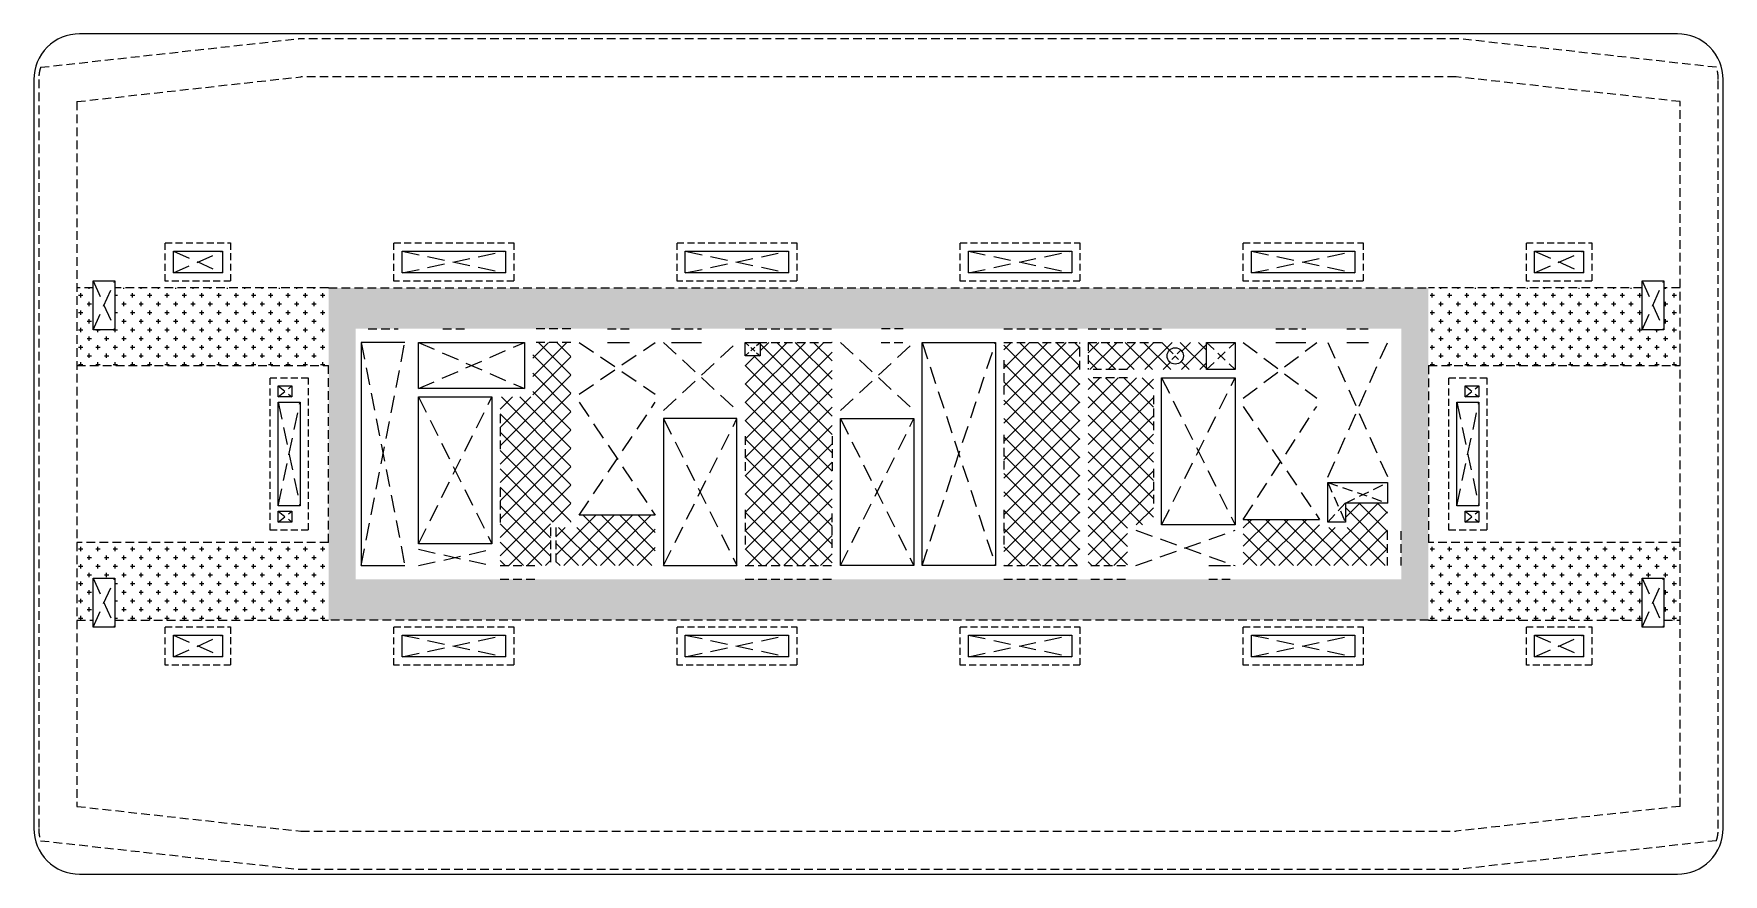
# Model space of a CAD drawing. Header units: millimetres. Extents: x 130120 to 192180, y 8270 to 39130.
import ezdxf

# ---------------------------------------------------------------- set-up
doc = ezdxf.new("R2010")
doc.units = ezdxf.units.MM
doc.linetypes.add('DASHED2', pattern=[9.525, 6.35, -3.175])
doc.linetypes.add('HIDDEN2', pattern=[4.7625, 3.175, -1.5875])
doc.layers.get('0').update_dxf_attribs({"lineweight": 20})
doc.layers.add('A-COL', color=2, linetype='Continuous')
for name, color, linetype, lineweight in [('NDC_S_BEAM', 3, 'HIDDEN2', 20), ('NDC_S_HATCH MATERIAL', 8, 'Continuous', 13), ('NDC_S_OPENING', 9, 'DASHED2', 13), ('NDC_S_SLAB', 2, 'Continuous', 20)]:
    doc.layers.add(name, color=color, linetype=linetype, lineweight=lineweight)

# ---------------------------------------------------------------- blocks, each defined once
blk = doc.blocks.new('HT-opening 23F')
at = {"layer": 'A-COL'}
for points in [[(4550, 22250), (6350, 22250), (6350, 21450), (4550, 21450)], [(12950, 22250), (16750, 22250), (16750, 21450), (12950, 21450)], [(23350, 22250), (27150, 22250), (27150, 21450), (23350, 21450)], [(33750, 22250), (37550, 22250), (37550, 21450), (33750, 21450)], [(44150, 22250), (47950, 22250), (47950, 21450), (44150, 21450)], [(54550, 22250), (56350, 22250), (56350, 21450), (54550, 21450)], [(8400, 17300), (8900, 17300), (8900, 16900), (8400, 16900)], [(52000, 17300), (52500, 17300), (52500, 16900), (52000, 16900)], [(8400, 16700), (9200, 16700), (9200, 12900), (8400, 12900)], [(51700, 16700), (52500, 16700), (52500, 12900), (51700, 12900)], [(8400, 12700), (8900, 12700), (8900, 12300), (8400, 12300)], [(52000, 12700), (52500, 12700), (52500, 12300), (52000, 12300)], [(4550, 8150), (6350, 8150), (6350, 7350), (4550, 7350)], [(12950, 8150), (16750, 8150), (16750, 7350), (12950, 7350)], [(23350, 8150), (27150, 8150), (27150, 7350), (23350, 7350)], [(33750, 8150), (37550, 8150), (37550, 7350), (33750, 7350)], [(44150, 8150), (47950, 8150), (47950, 7350), (44150, 7350)], [(54550, 8150), (56350, 8150), (56350, 7350), (54550, 7350)]]:
    blk.add_lwpolyline(points, close=True, dxfattribs=at)
at = {"layer": 'NDC_S_OPENING', "ltscale": 100}
for p, q in [((4550, 22250), (6350, 21450)), ((4550, 21450), (6350, 22250)), ((12950, 22250), (16750, 21450)), ((12950, 21450), (16750, 22250)), ((23350, 21450), (27150, 22250)), ((23350, 22250), (27150, 21450)), ((33750, 22250), (37550, 21450)), ((33750, 21450), (37550, 22250)), ((44150, 22250), (47950, 21450)), ((44150, 21450), (47950, 22250)), ((54550, 22250), (56350, 21450)), ((54550, 21450), (56350, 22250)), ((1600, 21160), (2400, 19360)), ((1600, 19360), (2400, 21160)), ((58500, 21160), (59300, 19360)), ((58500, 19360), (59300, 21160)), ((8400, 16700), (9200, 12900)), ((8400, 12900), (9200, 16700)), ((51700, 16700), (52500, 12900)), ((51700, 12900), (52500, 16700)), ((1600, 8440), (2400, 10240)), ((1600, 10240), (2400, 8440)), ((58500, 10240), (59300, 8440)), ((58500, 8440), (59300, 10240)), ((4550, 8150), (6350, 7350)), ((4550, 7350), (6350, 8150)), ((12950, 8150), (16750, 7350)), ((12950, 7350), (16750, 8150)), ((23350, 8150), (27150, 7350)), ((23350, 7350), (27150, 8150)), ((33750, 8150), (37550, 7350)), ((33750, 7350), (37550, 8150)), ((44150, 8150), (47950, 7350)), ((44150, 7350), (47950, 8150)), ((54550, 8150), (56350, 7350)), ((54550, 7350), (56350, 8150))]:
    blk.add_line(p, q, dxfattribs=at)
at = {"layer": 'NDC_S_OPENING', "ltscale": 50}
for p, q in [((8400, 17300), (8900, 16900)), ((8400, 16900), (8900, 17300)), ((52000, 17300), (52500, 16900)), ((52000, 16900), (52500, 17300)), ((8400, 12700), (8900, 12300)), ((8400, 12300), (8900, 12700)), ((52000, 12700), (52500, 12300)), ((52000, 12300), (52500, 12700))]:
    blk.add_line(p, q, dxfattribs=at)
at = {"layer": 'NDC_S_SLAB', "ltscale": 100}
for points in [[(1600, 21160), (2400, 21160), (2400, 19360), (1600, 19360)], [(58500, 21160), (59300, 21160), (59300, 19360), (58500, 19360)], [(1600, 10240), (2400, 10240), (2400, 8440), (1600, 8440)], [(58500, 10240), (59300, 10240), (59300, 8440), (58500, 8440)]]:
    blk.add_lwpolyline(points, close=True, dxfattribs=at)

msp = doc.modelspace()

# ---------------------------------------------------------------- hatches: boundary and pattern name
at = {"layer": 'NDC_S_HATCH MATERIAL', "ltscale": 100}
h = msp.add_hatch(dxfattribs=at)
h.set_pattern_fill('CROSS', color=256, scale=50)
h.paths.add_polyline_path([(133100, 29800), (133100, 28260), (132300, 28260), (132300, 29800), (131700, 29800), (131700, 26950), (140950, 26950), (140950, 29800)])
h = msp.add_hatch(dxfattribs=at)
h.set_pattern_fill('CROSS', color=256, scale=50)
h.paths.add_polyline_path([(181350, 29800), (140950, 29800), (140950, 17600), (181350, 17600)])
h.paths.add_polyline_path([(141950, 19100), (141950, 28300), (180350, 28300), (180350, 19100)], flags=16)
h = msp.add_hatch(dxfattribs=at)
h.set_pattern_fill('CROSS', color=256, scale=50)
h.set_pattern_definition([(0, (49650, 2e-10), (317.5, 317.5), [158.75, -476.25]), (90, (49729.37, -79.37), (-317.5, 317.5), [158.75, -476.25])])
h.paths.add_polyline_path([(189200, 28260), (189200, 29800), (181350, 29800), (181350, 26950), (190600, 26950), (190600, 29800), (190000, 29800), (190000, 28260)])
h = msp.add_hatch(dxfattribs=at)
h.set_pattern_fill('ANSI37', color=256, scale=150)
h.paths.add_polyline_path([(149850, 27800), (148450, 27800), (148450, 25800), (147250, 25800), (147250, 25150), (147250, 23750), (147250, 22450), (147250, 21050), (147250, 19600), (148650, 19600), (149100, 19600), (149100, 21000), (149100, 21200), (149850, 21200)])
h = msp.add_hatch(dxfattribs=at)
h.set_pattern_fill('ANSI37', color=256, scale=150)
h.paths.add_polyline_path([(156800, 27300), (156250, 27300), (156250, 19600), (159450, 19600), (159450, 27800), (156800, 27800)])
h = msp.add_hatch(dxfattribs=at)
h.set_pattern_fill('ANSI37', color=256, scale=150)
h.set_pattern_definition([(45, (150, 0), (-336.7596, 336.7596), []), (135, (150, 0), (-336.7596, -336.7596), [])])
h.paths.add_polyline_path([(168550, 22300), (168550, 23200), (168550, 24000), (168550, 27800), (165750, 27800), (165750, 27150), (165750, 25750), (165750, 24400), (165750, 23000), (165750, 21650), (165750, 20250), (165750, 19600), (168550, 19600), (168550, 21200)])
h = msp.add_hatch(dxfattribs=at)
h.set_pattern_fill('ANSI37', color=256, scale=150)
edge = h.paths.add_edge_path()
edge.add_arc((172050, 27300), 300, 0, 360)
h.paths.add_polyline_path([(168850, 27800), (173200, 27800), (173200, 26800), (168850, 26800)])
h = msp.add_hatch(dxfattribs=at)
h.set_pattern_fill('ANSI37', color=256, scale=150)
h.paths.add_polyline_path([(168850, 26500), (168850, 19600), (170300, 19600), (170300, 21100), (171250, 21100), (171250, 26500)])
h = msp.add_hatch(dxfattribs=at)
h.set_pattern_fill('ANSI37', color=256, scale=150)
h.paths.add_polyline_path([(179850, 21000), (179850, 21900), (178300, 21900), (178300, 21200), (178450, 21200), (178450, 21000), (177350, 21000), (177350, 21300), (174550, 21300), (174550, 19600), (179850, 19600)])
h = msp.add_hatch(dxfattribs=at)
h.set_pattern_fill('ANSI37', color=256, scale=150)
h.paths.add_polyline_path([(152950, 21450), (150150, 21450), (150150, 21000), (149300, 21000), (149300, 19600), (152950, 19600)])
h = msp.add_hatch(dxfattribs=at)
h.set_pattern_fill('CROSS', color=256, scale=50)
h.set_pattern_definition([(0, (6e-11, -9950), (317.5, 317.5), [158.75, -476.25]), (90, (79.38, -10029.37), (-317.5, 317.5), [158.75, -476.25])])
h.paths.add_polyline_path([(133100, 19140), (133100, 17600), (140950, 17600), (140950, 20450), (131700, 20450), (131700, 17600), (132300, 17600), (132300, 19140)])
h = msp.add_hatch(dxfattribs=at)
h.set_pattern_fill('CROSS', color=256, scale=50)
h.set_pattern_definition([(0, (49650, -9950), (317.5, 317.5), [158.75, -476.25]), (90, (49729.37, -10029.37), (-317.5, 317.5), [158.75, -476.25])])
h.paths.add_polyline_path([(190000, 19140), (190000, 17600), (190600, 17600), (190600, 20450), (181350, 20450), (181350, 17600), (189200, 17600), (189200, 19140)])

# ---------------------------------------------------------------- linework, layer by layer
at = {"layer": 'NDC_S_BEAM', "ltscale": 100}
for p, q in [((130369, 37900), (139850, 38950)), ((191931, 37900), (182450, 38950)), ((131700, 36639), (139927, 37550)), ((190600, 36639), (182373, 37550)), ((132300, 29800), (131700, 29800)), ((140950, 29800), (133100, 29800)), ((189200, 29800), (181350, 29800)), ((190600, 29800), (190000, 29800)), ((142400, 28300), (143500, 28300)), ((145150, 28300), (145950, 28300)), ((149850, 28300), (148450, 28300)), ((151200, 28300), (152000, 28300)), ((153550, 28300), (154650, 28300)), ((156250, 28300), (159450, 28300)), ((162050, 28300), (161250, 28300)), ((165750, 28300), (168550, 28300)), ((168850, 28300), (171550, 28300)), ((175750, 28300), (176850, 28300)), ((178350, 28300), (179150, 28300)), ((149850, 27800), (148450, 27800)), ((156250, 27800), (159450, 27800)), ((161250, 27800), (162050, 27800)), ((165750, 27800), (168550, 27800)), ((168550, 26800), (168550, 27800)), ((168850, 27800), (171550, 27800)), ((168850, 27800), (168850, 26800)), ((131700, 26950), (140950, 26950)), ((165750, 27150), (165750, 25750)), ((170300, 26800), (168950, 26800)), ((181350, 26950), (190600, 26950)), ((170300, 26500), (168950, 26500)), ((171250, 25850), (171250, 24450)), ((147250, 25150), (147250, 23750)), ((156250, 24350), (156250, 22950)), ((159450, 24350), (159450, 22950)), ((165750, 24400), (165750, 23000)), ((171250, 23150), (171250, 21750)), ((147250, 22450), (147250, 21050)), ((156250, 21650), (156250, 20250)), ((159450, 20250), (159450, 21650)), ((165750, 21650), (165750, 20250)), ((149100, 21000), (149100, 19600)), ((149300, 21000), (149300, 19600)), ((179850, 19600), (179850, 21000)), ((180350, 19600), (180350, 21000)), ((140950, 20450), (131700, 20450)), ((190600, 20450), (181350, 20450)), ((147250, 19600), (148650, 19600)), ((156250, 19600), (159450, 19600)), ((165750, 19600), (168550, 19600)), ((168950, 19600), (170300, 19600)), ((147250, 19100), (148650, 19100)), ((156250, 19100), (159450, 19100)), ((165750, 19100), (168550, 19100)), ((168950, 19100), (170300, 19100)), ((173280, 19100), (174080, 19100)), ((131700, 17600), (132300, 17600)), ((133100, 17600), (140950, 17600)), ((181350, 17600), (189200, 17600)), ((190000, 17600), (190600, 17600)), ((131700, 10761), (139927, 9850)), ((190600, 10761), (182373, 9850)), ((130369, 9500), (139850, 8450)), ((191931, 9500), (182450, 8450))]:
    msp.add_line(p, q, dxfattribs=at)
for points in [[(182450, 38950), (139850, 38950)], [(182373, 37550), (139927, 37550)], [(131700, 36639), (131700, 10761)], [(190600, 10761), (190600, 36639)], [(140950, 29800), (181350, 29800)], [(140950, 20450), (140950, 26950)], [(181350, 26950), (181350, 20450)], [(181350, 17600), (140950, 17600), (140950, 17600)], [(139927, 9850), (182373, 9850)], [(139850, 8450), (182450, 8450)]]:
    msp.add_lwpolyline(points, dxfattribs=at)
for points in [[(130369, 37900, 0.076321), (130300, 37450), (130300, 9950, 0.076321), (130369, 9500, 0.076321)], [(191931, 9500, 0.076321), (192000, 9950), (192000, 37450, 0.076321), (191931, 37900)]]:
    msp.add_lwpolyline(points, format="xyb", dxfattribs=at)
at = {"layer": 'NDC_S_HATCH MATERIAL', "linetype": 'HIDDEN2', "ltscale": 80}
for points in [[(134950, 31450), (137350, 31450), (137350, 30050), (134950, 30050)], [(143350, 31450), (147750, 31450), (147750, 30050), (143350, 30050)], [(153750, 31450), (158150, 31450), (158150, 30050), (153750, 30050)], [(164150, 31450), (168550, 31450), (168550, 30050), (164150, 30050)], [(174550, 31450), (178950, 31450), (178950, 30050), (174550, 30050)], [(184950, 31450), (187350, 31450), (187350, 30050), (184950, 30050)], [(138800, 26500), (140200, 26500), (140200, 20900), (138800, 20900)], [(182100, 26500), (183500, 26500), (183500, 20900), (182100, 20900)], [(134950, 17350), (137350, 17350), (137350, 15950), (134950, 15950)], [(143350, 17350), (147750, 17350), (147750, 15950), (143350, 15950)], [(153750, 17350), (158150, 17350), (158150, 15950), (153750, 15950)], [(164150, 17350), (168550, 17350), (168550, 15950), (164150, 15950)], [(174550, 17350), (178950, 17350), (178950, 15950), (174550, 15950)], [(184950, 17350), (187350, 17350), (187350, 15950), (184950, 15950)]]:
    msp.add_lwpolyline(points, close=True, dxfattribs=at)
at = {"layer": 'NDC_S_OPENING', "ltscale": 100}
for p, q in [((142150, 19600), (143750, 27800)), ((142150, 27800), (143750, 19600)), ((144250, 27800), (148150, 26100)), ((144250, 26100), (148150, 27800)), ((150150, 27800), (152950, 25900)), ((150150, 25900), (152950, 27800)), ((153250, 27800), (155950, 25300)), ((153250, 25300), (155950, 27800)), ((159750, 27800), (162450, 25300)), ((159750, 25300), (162450, 27800)), ((162750, 27800), (165450, 19600)), ((162750, 19600), (165450, 27800)), ((174550, 27800), (177250, 25750)), ((174550, 25750), (177250, 27800)), ((177650, 27800), (179850, 22850)), ((177650, 22850), (179850, 27800)), ((171550, 26500), (174250, 21100)), ((171550, 21100), (174250, 26500)), ((144250, 25800), (146950, 20400)), ((144250, 20400), (146950, 25800)), ((150150, 21450), (152950, 25600)), ((150150, 25600), (152950, 21450)), ((174550, 25450), (177350, 21300)), ((174550, 21300), (177250, 25450)), ((153250, 25000), (155950, 19600)), ((153250, 19600), (155950, 25000)), ((159750, 25000), (162450, 19600)), ((159750, 19600), (162450, 25000)), ((170600, 20900), (174250, 19600)), ((170600, 19600), (174250, 20900)), ((144250, 19600), (146950, 20200)), ((144250, 20200), (146950, 19600))]:
    msp.add_line(p, q, dxfattribs=at)
at = {"layer": 'NDC_S_OPENING', "ltscale": 30}
for p, q in [((156250, 27800), (156800, 27300)), ((156250, 27300), (156800, 27800)), ((171838, 27512), (172262, 27088)), ((172262, 27512), (171838, 27088))]:
    msp.add_line(p, q, dxfattribs=at)
at = {"layer": 'NDC_S_OPENING', "ltscale": 60}
for p, q in [((173200, 27800), (174250, 26800)), ((173200, 26800), (174250, 27800)), ((177650, 22650), (179850, 21900)), ((178300, 21900), (179850, 22650))]:
    msp.add_line(p, q, dxfattribs=at)
for points in [[(177650, 22650), (178300, 21200)], [(177650, 21200), (178300, 21900)]]:
    msp.add_lwpolyline(points, dxfattribs=at)
at = {"layer": 'NDC_S_SLAB', "ltscale": 100}
for p, q in [((151200, 27800), (152000, 27800)), ((153550, 27800), (154650, 27800)), ((175750, 27800), (176850, 27800)), ((178350, 27800), (179150, 27800)), ((152950, 21450), (150150, 21450)), ((174550, 21300), (177350, 21300)), ((173280, 19600), (174080, 19600))]:
    msp.add_line(p, q, dxfattribs=at)
at = {"layer": 'NDC_S_SLAB', "ltscale": 10}
msp.add_lwpolyline([(131800, 8270), (190500, 8270, 0.414214), (192180, 9950), (192180, 37450, 0.414214), (190500, 39130), (131800, 39130, 0.414214), (130120, 37450), (130120, 9950, 0.414214)], format="xyb", close=True, dxfattribs=at)
at = {"layer": 'NDC_S_SLAB', "ltscale": 100}
msp.add_lwpolyline([(143750, 27800), (142150, 27800), (142150, 19600), (143750, 19600)], dxfattribs=at)
for points in [[(144250, 27800), (148150, 27800), (148150, 26100), (144250, 26100)], [(156250, 27800), (156800, 27800), (156800, 27300), (156250, 27300)], [(162750, 27800), (165450, 27800), (165450, 19600), (162750, 19600)], [(173200, 27800), (174250, 27800), (174250, 26800), (173200, 26800)], [(171550, 26500), (174250, 26500), (174250, 21100), (171550, 21100)], [(144250, 25800), (146950, 25800), (146950, 20400), (144250, 20400)], [(155950, 25000), (153250, 25000), (153250, 19600), (155950, 19600)], [(159750, 25000), (162450, 25000), (162450, 19600), (159750, 19600)], [(178300, 21200), (177650, 21200), (177650, 22650), (179850, 22650), (179850, 21900), (178300, 21900)]]:
    msp.add_lwpolyline(points, close=True, dxfattribs=at)
msp.add_circle((172050, 27300), 300, dxfattribs=at)

# ---------------------------------------------------------------- block references
msp.add_blockref('HT-opening 23F', (130700, 8900))

doc.saveas('drawing.dxf')
